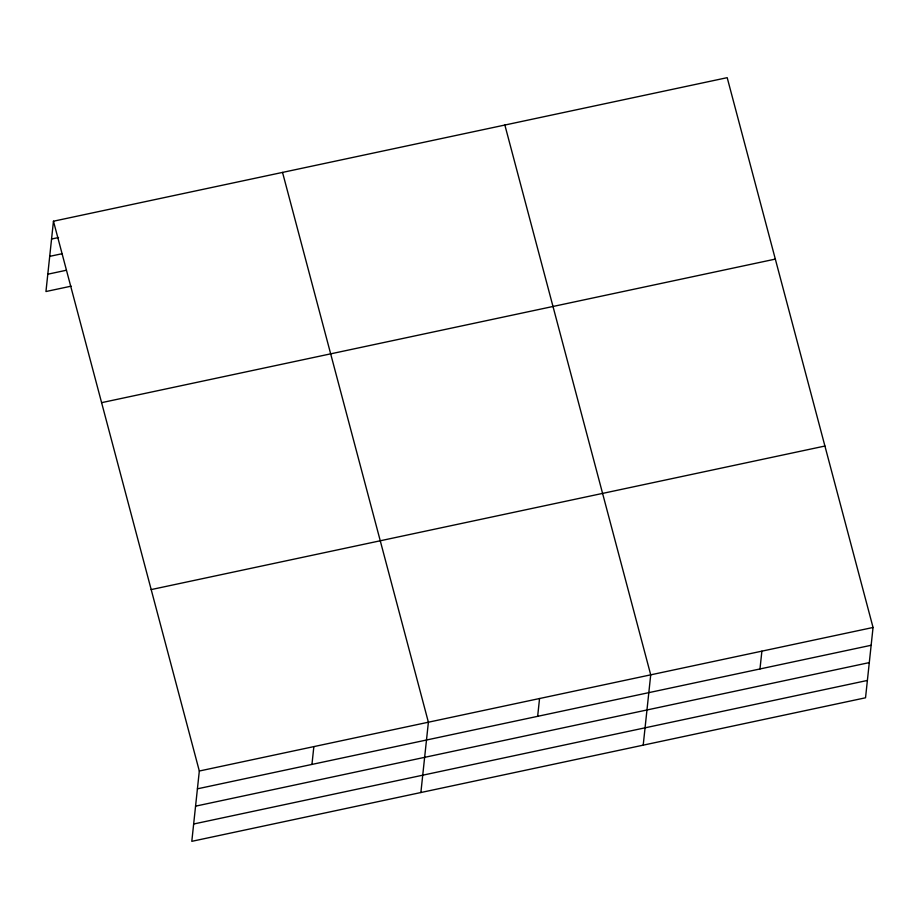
<?xml version="1.0" encoding="UTF-8"?>
<svg xmlns="http://www.w3.org/2000/svg" width="919" height="919" viewBox="0 0 919 919"><rect width="100%" height="100%" fill="white"/><g stroke="black" fill="none" stroke-linecap="round" stroke-linejoin="round"><path stroke-width="1.38" d="M53.463 221.215L199.32 771.018L191.807 841.333L865.537 697.785L873.05 627.47L727.193 77.667L53.463 221.215L45.95 291.53L71.096 286.177M311.955 764.424L313.85 746.619M420.879 792.523L428.392 722.219L282.535 172.416M537.649 716.338L539.556 698.532M643.208 745.148L650.721 674.845L504.864 125.041M759.979 668.963L761.885 651.157M51.556 239.02L58.54 237.539M49.706 256.355L62.285 253.678M47.799 274.207L65.961 270.335M101.595 402.66L775.326 259.101M151.187 589.584L824.917 446.037M199.32 771.018L873.05 627.47M197.424 788.824L871.143 645.276M195.563 806.158L869.294 662.599M193.656 824.01L867.387 680.451"/></g></svg>
